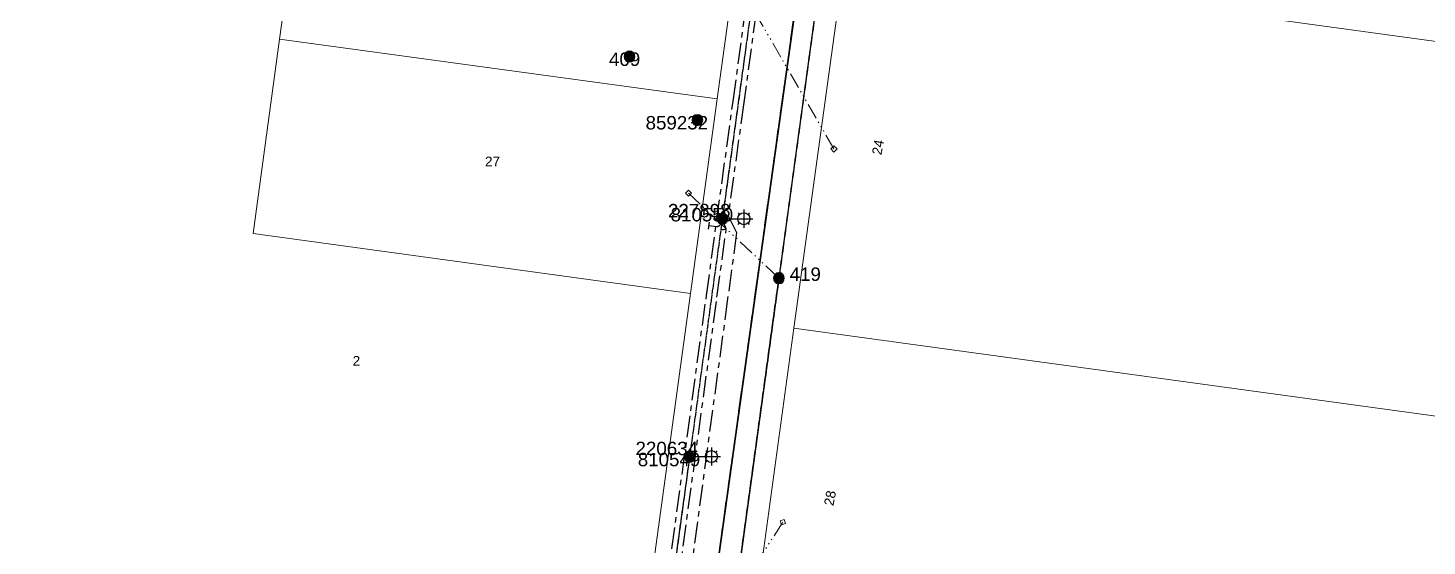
# Model space of a CAD drawing. Header units: metres. Extents: x 301012 to 305396, y 6240778 to 6244350.
# Drawn here: x 302844.1 to 303104.9, y 6242658.5 to 6242755 of the extents above; entities that cross this region are included whole.
import ezdxf
from ezdxf.enums import TextEntityAlignment as Align

# ---------------------------------------------------------------- set-up
doc = ezdxf.new("R2010")
doc.units = ezdxf.units.M
for name, pattern in [('Cable Exist OH', [1, 1, 0]), ('Cable Exist UG', [7, 4, -1, 1, -1]), ('PHANTOMX2', [6.6, 3, -0.75, 0.2, -0.75, 0.2, -0.75, 0.2, -0.75])]:
    doc.linetypes.add(name, pattern=pattern)
doc.layers.get('0').update_dxf_attribs({"color": 6})
for name, color, linetype, lineweight in [('Cadastre Land Parcels_SP_EXT', 118, 'Continuous', 15), ('Cadastre Roads_SP_EXT', 218, 'Continuous', 15), ('Mains_HV_EXT', 13, 'Continuous', 25), ('Mains_LV_EXT', 163, 'Continuous', 25), ('Mains_SL_EXT', 131, 'Continuous', 25), ('Mains_TR_EXT', 211, 'Continuous', 25), ('Services_SP_EXT', 42, 'PHANTOMX2', 20)]:
    doc.layers.add(name, color=color, linetype=linetype, lineweight=lineweight)
for name, color, linetype in [('Equip_SP_SL_EXT', 7, 'Continuous'), ('SupportsOH_SP_TR_HV_LV_SL_EXT', 7, 'Continuous'), ('Trench_SP_EXT', 7, 'Continuous')]:
    doc.layers.add(name, color=color, linetype=linetype)
doc.styles.add('iecARIAL', font='arial.ttf', dxfattribs={"height": 2})
doc.styles.add('POLE_LABEL', font='arial.ttf', dxfattribs={"height": 2})
doc.styles.add('SL_LABEL', font='arial.ttf', dxfattribs={"height": 2})
doc.styles.get("Standard").update_dxf_attribs({"font": 'arial.ttf'})
doc.linetypes.add('Cable E OH', pattern='A,8,-0.01,["E",Standard,S=1.5,R=30,X=0,Y=-0.9],0', length=8.01)
doc.linetypes.add('Cable E UG', pattern='A,5,-0.1,["E",Standard,S=1.5,R=0,X=0,Y=-0.75],-1.45', length=6.55)
doc.linetypes.add('Cable P UG', pattern='A,5,-0.1,["P",Standard,S=1.5,R=0,X=0,Y=-0.75],-1.45', length=6.55)

# ---------------------------------------------------------------- blocks, each defined once
blk = doc.blocks.new('SL_LANTERN_EXT')
at = {"flags": 9}
for tag, p in [('LRATECODE', (-7.4, 0)), ('LOUTREACHVOCAB', (-7.2, 0)), ('LOUTREACH', (-7, 0)), ('LANTNUMBER', (-6.6, 0)), ('LNEW', (-6.4, 0)), ('LMASTVOCAB', (-6.2, 0)), ('LMAST', (-6, 0)), ('LLAMPVOCAB', (-5.8, 0)), ('LLAMP', (-5.6, 0)), ('LEXIST', (-5.4, 0)), ('LCHARGE3PERCENT', (-5.2, 0)), ('LCHARGE3', (-5, 0)), ('LCHARGE2PERCENT', (-4.8, 0)), ('LCHARGE2', (-4.6, 0)), ('LCHARGE1PERCENT', (-4.4, 0)), ('LCHARGE1', (-4.2, 0)), ('LCATEGORY', (-4, 0)), ('LBRACKETVOCAB', (-3.8, 0)), ('LBRACKET', (-3.6, 0)), ('LKINGHEIGHT', (-3.4, 0)), ('CREPLACE', (-3.2, 0)), ('CREMOVE', (-3, 0)), ('CNUMBER', (-2.8, 0)), ('CNEW', (-2.6, 0)), ('CEXIST', (-2.4, 0)), ('USAGE', (-2.2, 0)), ('STATE', (-2, 0)), ('OWNED_BY', (-1.8, 0)), ('ORIENTATION', (-1.6, 0)), ('OPERATING_VOLTAGE', (-1.4, 0)), ('NO_PHASES', (-1.2, 0)), ('LANTERN_TYPE', (-1, 0)), ('LANTERN_PURPOSE', (-0.8, 0)), ('CONTROL_TYPE', (-0.6, 0)), ('CONSTRUCTED_VOLTAGE', (-0.4, 0))]:
    blk.add_attdef(tag, text='', height=0.001, rotation=270, dxfattribs=at).set_placement(p, align=Align.MIDDLE_LEFT)
at = {"style": 'SL_LABEL', "flags": 9}
blk.add_attdef('STREET_CODE', text='', height=0.001, rotation=270, dxfattribs=at).set_placement((0, 0), align=Align.MIDDLE_LEFT)
at = {"flags": 1}
blk.add_attdef('Z', (0, 0), '', height=0.001, rotation=270, dxfattribs=at)
at = {"width": 0.9}
blk.add_attdef('LNUMBER', text='', height=1, dxfattribs=at).set_placement((7, -1), align=Align.MIDDLE_LEFT)
at = {"flags": 9}
for tag, p in [('LREMOVE', (0, -7.6)), ('LREPLACE', (0, -7.8)), ('LTYPE', (0, -8)), ('LTYPEVOCAB', (0, -8.2)), ('LEGEND', (0, -8.4)), ('SUBURB', (0, -8.6)), ('STREETNAME', (0, -8.8)), ('LOCATION', (0, -9)), ('NOTES', (0, -9.2)), ('MAINTAINED_BY', (0, -9.86))]:
    blk.add_attdef(tag, text='', height=0.001, dxfattribs=at).set_placement(p, align=Align.MIDDLE_LEFT)
blk.add_attdef('OPERATED_BY', (0, -9.61), '', height=0.001, dxfattribs=at)
blk.add_wipeout([(5.69, 0), (5.06, -1.06), (4, -1.69), (2.94, -1.06), (2.31, 0), (2.94, 1.06), (4, 1.69), (5.06, 1.06)])
for p, q in [((0, 0), (4, 0)), ((2.94, 1.06), (3.2, 0.8)), ((4, 1.69), (4, 0)), ((5.06, 1.06), (4.8, 0.8)), ((2.94, -1.06), (3.2, -0.8)), ((4, 0), (5.69, 0)), ((4, 0), (4, -1.69)), ((5.06, -1.06), (4.8, -0.8))]:
    blk.add_line(p, q)
blk.add_circle((4, 0), 1.12)
blk = doc.blocks.new('CCP_EXT')
at = {"flags": 9}
blk.add_attdef('NOTES', text='', height=0.2, dxfattribs=at).set_placement((0, -2), align=Align.MIDDLE_LEFT)
blk.add_wipeout([(0, 0.57), (0.57, 0), (0, -0.57), (-0.57, 0)])
blk.add_lwpolyline([(-0.57, 0), (0, 0.57), (0.57, 0), (0, -0.57), (-0.57, 0)])
at = {"flags": 1}
blk.add_attdef('Z', (0, 0), '', height=0.2, dxfattribs=at)
at = {"flags": 9}
for tag, p in [('CCP_TYPE', (0, 0)), ('CONSTRUCTED_VOLTAGE', (0, -0.2)), ('OPERATING_VOLTAGE', (0, -0.6)), ('ORIENTATION', (0, -0.8)), ('OWNED_BY', (0, -1)), ('STATE', (0, -1.8)), ('NO_PHASES', (0, -0.4)), ('USAGE', (0, -1.2)), ('LEGEND', (0, -1.4)), ('LIFE_SUPPORT', (0, -1.6))]:
    blk.add_attdef(tag, text='', height=0.2, dxfattribs=at).set_placement(p, align=Align.MIDDLE_LEFT)
blk = doc.blocks.new('POLE_EXT')
blk.add_hatch(color=256).paths.add_polyline_path([(-1, 0, 1), (1, 0, 1)])
blk.add_lwpolyline([(-1, 0, 1), (1, 0, 1)], format="xyb", close=True)
at = {"flags": 8}
blk.add_attdef('pNumber', text='', height=2, dxfattribs=at).set_placement((2.5, 2.5), align=Align.MIDDLE_CENTER)
at = {"style": 'POLE_LABEL', "flags": 9}
for tag, p in [('STRUCTURE_PLANT_NUMBER', (1.35, 0.03)), ('STREET_CODE', (1.35, -0.2))]:
    blk.add_attdef(tag, text='', height=0.2, dxfattribs=at).set_placement(p, align=Align.MIDDLE_LEFT)
at = {"flags": 9}
for tag, p in [('OWNED_BY', (1.35, -0.4)), ('SPECIAL_USE', (1.35, -0.8)), ('STATE', (1.35, -1)), ('cLV', (1.35, -1.4)), ('hDepth', (1.35, -1.6)), ('hDia', (1.35, -1.8)), ('cHV', (1.35, -2)), ('PARENT', (1.35, -0.6)), ('USAGE', (1.35, -1.2)), ('LBRACKET', (1.35, -2.2)), ('LExisting', (1.35, -2.4)), ('LANTNUMBER', (1.35, -2.6)), ('cLinedev', (1.35, -3.4)), ('pExisting', (1.35, -3.8)), ('pFooting', (1.35, -4.4)), ('pNew', (1.35, -4.6)), ('pRelocate', (1.35, -5)), ('pRemove', (1.35, -5.2)), ('LOther', (1.35, -2.8)), ('LRemove', (1.35, -3)), ('LEGEND', (1.35, -3.2)), ('LOCATION', (1.35, -3.6)), ('PFNUMBER', (1.35, -4)), ('NEWPFNUMBER', (1.35, -4.2)), ('pReplace', (1.35, -5.4)), ('pStay', (1.35, -5.6)), ('pType', (1.35, -5.8)), ('cspan', (1.35, -6)), ('STREETNAME', (1.35, -6.2)), ('SUBURB', (1.35, -6.4)), ('OPERATED_BY', (1.36, -7.01)), ('NOTES', (1.35, -6.6)), ('MAINTAINED_BY', (1.36, -6.81))]:
    blk.add_attdef(tag, text='', height=0.2, dxfattribs=at).set_placement(p, align=Align.MIDDLE_LEFT)
at = {"flags": 1}
blk.add_attdef('Z', (1.35, -7.33), '', height=0.2, dxfattribs=at)

msp = doc.modelspace()

# ---------------------------------------------------------------- linework, layer by layer
at = {"layer": 'Cadastre Land Parcels_SP_EXT', "linetype": 'Continuous'}
for points in [[(303297.54, 6242799.12), (303006.07, 6242839.04), (302996.3, 6242767.65), (303287.36, 6242727.82), (303297.54, 6242799.12)], [(302976.73, 6242772.04), (302895.16, 6242783.19), (302894.75, 6242780.21), (302890.99, 6242752.97), (302972.56, 6242741.81), (302976.73, 6242772.04)], [(302972.56, 6242741.81), (302890.99, 6242752.97), (302886.04, 6242716.71), (302967.6, 6242705.57), (302972.56, 6242741.81)]]:
    msp.add_lwpolyline(points, close=True, dxfattribs=at)
for points in [[(302836.53, 6242646.56), (302949.71, 6242631.05), (302950.51, 6242630.98), (302951.31, 6242631), (302951.31, 6242631), (302952.1, 6242631.1), (302952.88, 6242631.28), (302953.63, 6242631.54), (302954.35, 6242631.89), (302955.04, 6242632.3), (302955.67, 6242632.78), (302956.26, 6242633.33), (302956.78, 6242633.93), (302957.23, 6242634.59), (302957.62, 6242635.29), (302957.93, 6242636.02), (302958.16, 6242636.79), (302958.31, 6242637.57), (302967.6, 6242705.57), (302886.04, 6242716.71), (302890.99, 6242752.97), (302894.75, 6242780.21)], [(302996.3, 6242767.65), (302986.9, 6242699.09), (303258.1, 6242661.95)], [(303287.36, 6242727.82), (302996.3, 6242767.65)], [(303258.1, 6242661.95), (302986.9, 6242699.09), (302978.48, 6242637.59)]]:
    msp.add_lwpolyline(points, dxfattribs=at)
at = {"layer": 'Mains_HV_EXT', "linetype": 'Continuous'}
msp.add_lwpolyline([(302973.27, 6242717.52, 0.122587), (302974.23, 6242717.61)], format="xyb", dxfattribs=at)

# ---------------------------------------------------------------- block references
at = {"layer": 'SupportsOH_SP_TR_HV_LV_SL_EXT'}
ref = msp.add_blockref('POLE_EXT', (302956.24, 6242749.71), dxfattribs=at)
ref.add_attrib('ASSET_NUM', '409', dxfattribs={"layer": '0', "height": 2.5, "rotation": 0.0474, "style": 'POLE_LABEL'}).set_placement((302958.24, 6242750.46), align=Align.TOP_RIGHT)
ref = msp.add_blockref('POLE_EXT', (302968.89, 6242737.88), dxfattribs=at)
ref.add_attrib('ASSET_NUM', '859232', dxfattribs={"layer": '0', "height": 2.5, "style": 'POLE_LABEL'}).set_placement((302970.89, 6242738.63), align=Align.TOP_RIGHT)
ref = msp.add_blockref('POLE_EXT', (302984.1, 6242708.41), dxfattribs=at)
ref.add_attrib('ASSET_NUM', '419', dxfattribs={"layer": '0', "height": 2.5, "style": 'POLE_LABEL'}).set_placement((302986.1, 6242709.16), align=Align.MIDDLE_LEFT)

# ---------------------------------------------------------------- texts
at = {"layer": 'Cadastre Land Parcels_SP_EXT'}
for s, rotation, p in [('24', 79.2596, (303003.19, 6242731.27)), ('28', 79.2524, (302994.25, 6242665.9))]:
    msp.add_text(s, height=1.8, rotation=rotation, dxfattribs=at).set_placement(p)
for s, p in [('27', (302929.3, 6242729.26)), ('2', (302904.62, 6242692.12))]:
    msp.add_text(s, height=1.8, dxfattribs=at).set_placement(p)

# ---------------------------------------------------------------- next in the draw order: block references
at = {"layer": 'Equip_SP_SL_EXT'}
ref = msp.add_blockref('SL_LANTERN_EXT', (302973.56, 6242719.5), dxfattribs=at)
ref.add_attrib('ASSET_NUM', '227898', dxfattribs={"layer": '0', "height": 2.5, "style": 'iecARIAL'}).set_placement((302975.06, 6242721), align=Align.MIDDLE_RIGHT)
ref = msp.add_blockref('SL_LANTERN_EXT', (302967.51, 6242675.18), dxfattribs=at)
ref.add_attrib('ASSET_NUM', '220634', dxfattribs={"layer": '0', "height": 2.5, "rotation": 359.9391, "style": 'iecARIAL'}).set_placement((302969.01, 6242676.68), align=Align.MIDDLE_RIGHT)
at = {"layer": 'Services_SP_EXT'}
for p in [(302994.36, 6242732.49), (302967.23, 6242724.25)]:
    msp.add_blockref('CCP_EXT', p, dxfattribs=at)
at = {"layer": 'Services_SP_EXT', "rotation": 244.4760109326506}
msp.add_blockref('CCP_EXT', (302984.84, 6242662.96), dxfattribs=at)

# ---------------------------------------------------------------- next in the draw order: linework, layer by layer
at = {"layer": 'Cadastre Roads_SP_EXT', "linetype": 'Continuous'}
msp.add_lwpolyline([(303033.34, 6243010.03), (303029.7, 6243011.32), (303010.9, 6243021.31), (302994.57, 6242902.09), (302989.59, 6242865.71), (302985.03, 6242832.48), (302980.88, 6242802.26), (302976.73, 6242772.04), (302972.56, 6242741.81), (302967.6, 6242705.56), (302958.31, 6242637.57), (302978.48, 6242637.59), (302986.9, 6242699.09), (302996.3, 6242767.65), (303006.07, 6242839.04), (303015.41, 6242907.19), (303015.69, 6242909.17), (303020.76, 6242946.07), (303021.03, 6242948.06), (303024.77, 6242947.55), (303033.34, 6243010.03)], close=True, dxfattribs=at)
at = {"layer": 'Mains_HV_EXT', "linetype": 'Cable E UG'}
msp.add_lwpolyline([(302871.45, 6241923.42), (302895.27, 6242098.26), (302903.8, 6242167.42), (302908.51, 6242204.6), (302925.72, 6242341.26), (302932.12, 6242350.5), (302965.98, 6242607.36), (303012.05, 6242936.77)], dxfattribs=at)
at = {"layer": 'Mains_HV_EXT', "linetype": 'Cable P UG'}
for points in [[(303008.05, 6242908.21), (302965.98, 6242607.36), (302932.12, 6242350.5), (302925.72, 6242341.26), (302908.51, 6242204.6), (302903.8, 6242167.42), (302895.27, 6242098.26), (302870.02, 6241912.97)], [(302995.29, 6242790.33), (302984.1, 6242708.41)], [(302984.1, 6242708.41), (302975.79, 6242648), (302968.53, 6242594.64), (302961.31, 6242541.96)]]:
    msp.add_lwpolyline(points, dxfattribs=at)
at = {"layer": 'Mains_HV_EXT', "linetype": 'Cable Exist OH'}
for points in [[(302995.29, 6242790.33), (302975.79, 6242648), (302968.53, 6242594.64), (302946.4, 6242425.52), (302936.76, 6242354.49), (302927.04, 6242291.43), (302921.29, 6242249.31)], [(302978.97, 6242759.05), (302973.54, 6242719.49)], [(302973.54, 6242719.49), (302967.44, 6242675.18), (302960.69, 6242625.6), (302468.94, 6242693.01)]]:
    msp.add_lwpolyline(points, dxfattribs=at)
at = {"layer": 'Mains_HV_EXT', "linetype": 'Cable E OH'}
for points in [[(302995.29, 6242790.33), (302984.1, 6242708.41)], [(302984.1, 6242708.41), (302975.83, 6242648.08), (302968.53, 6242594.64), (302961.31, 6242541.96)]]:
    msp.add_lwpolyline(points, dxfattribs=at)
at = {"layer": 'Mains_HV_EXT', "linetype": 'Cable Exist UG'}
for points in [[(303301.34, 6242151.87), (303274.04, 6242155.95), (303210.76, 6242165.45), (303210.08, 6242165.53), (303210.08, 6242165.53), (302928.4, 6242204.21), (302922.66, 6242206.66), (302922.66, 6242206.66), (302918.72, 6242211.85), (302917.93, 6242217.88), (302917.93, 6242217.88), (302926.14, 6242277.37), (302914.38, 6242279.14), (302912.63, 6242282.76), (302912.63, 6242282.76), (302913.63, 6242290.06), (302930.13, 6242410.2), (302957.47, 6242609.64), (302961.29, 6242637.16), (302961.29, 6242637.16), (302970.59, 6242705.16), (302975.55, 6242741.4), (302979.71, 6242771.64)], [(302979.87, 6242758.11), (302977.53, 6242741.13), (302974.65, 6242720.06), (302976.21, 6242716.92), (302976.21, 6242716.92), (302974.54, 6242704.62), (302967.42, 6242652.11), (302966.39, 6242645.09), (302966.39, 6242645.09), (302965.24, 6242636.62), (302962.08, 6242613.79), (302953.73, 6242615.19), (302953.73, 6242615.19), (302838.42, 6242631.01)], [(302965.32, 6242651.54), (302972.55, 6242704.89), (302974.27, 6242717.52), (302973.56, 6242719.5)]]:
    msp.add_lwpolyline(points, dxfattribs=at)
at = {"layer": 'Mains_LV_EXT', "linetype": 'Cable Exist OH'}
for points in [[(302995.29, 6242790.33), (302984.1, 6242708.41)], [(302975.82, 6242648.02), (302984.1, 6242708.41)]]:
    msp.add_lwpolyline(points, dxfattribs=at)
at = {"layer": 'Mains_SL_EXT', "linetype": 'Cable Exist OH'}
for points in [[(302978.97, 6242759.07), (302973.56, 6242719.5)], [(302960.69, 6242625.6), (302967.51, 6242675.18)]]:
    msp.add_lwpolyline(points, dxfattribs=at)
at = {"layer": 'Mains_TR_EXT', "linetype": 'Cable Exist UG'}
msp.add_lwpolyline([(302870.02, 6241912.97), (302895.27, 6242098.26), (302903.8, 6242167.42), (302908.51, 6242204.6), (302925.72, 6242341.26), (302932.12, 6242350.5), (302965.98, 6242607.36), (303012.05, 6242936.77)], dxfattribs=at)
at = {"layer": 'Mains_TR_EXT', "linetype": 'Cable Exist OH'}
for points in [[(302995.29, 6242790.33), (302984.1, 6242708.41)], [(302984.1, 6242708.41), (302975.79, 6242648), (302968.53, 6242594.64), (302961.31, 6242541.96)]]:
    msp.add_lwpolyline(points, dxfattribs=at)
at = {"layer": 'Services_SP_EXT'}
for points in [[(302994.36, 6242732.49), (302978.97, 6242759.07), (302995.29, 6242790.33)], [(302967.23, 6242724.25), (302984.1, 6242708.41)], [(302976, 6242649.37), (302984.84, 6242662.96)]]:
    msp.add_lwpolyline(points, dxfattribs=at)
at = {"layer": 'Trench_SP_EXT', "linetype": 'Cable Exist UG'}
msp.add_lwpolyline([(302971.05, 6242718.22), (302972.53, 6242718.03), (302972.53, 6242718.03, 0.303827), (302973.29, 6242718.63), (302973.29, 6242718.63), (302973.56, 6242719.5)], format="xyb", dxfattribs=at)
msp.add_lwpolyline([(302970.96, 6242717.54), (302971.14, 6242718.87)], dxfattribs=at)

# ---------------------------------------------------------------- next in the draw order: block references
at = {"layer": 'SupportsOH_SP_TR_HV_LV_SL_EXT'}
ref = msp.add_blockref('POLE_EXT', (302973.56, 6242719.5), dxfattribs=at)
ref.add_attrib('ASSET_NUM', '810550', dxfattribs={"layer": '0', "height": 2.5, "style": 'POLE_LABEL'}).set_placement((302975.56, 6242720.25), align=Align.MIDDLE_RIGHT)
ref = msp.add_blockref('POLE_EXT', (302967.43, 6242675.12), dxfattribs=at)
ref.add_attrib('ASSET_NUM', '810549', dxfattribs={"layer": '0', "height": 2.5, "style": 'POLE_LABEL'}).set_placement((302969.43, 6242675.87), align=Align.TOP_RIGHT)

doc.saveas('drawing.dxf')
